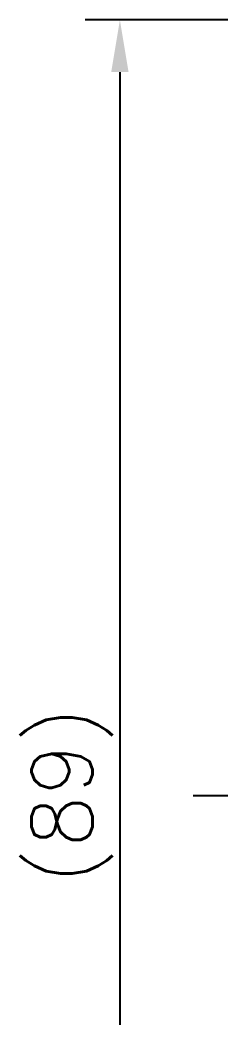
# Model space of a CAD drawing. Extents: x -5208 to -4788, y -2139 to -1842.
# Drawn here: x -5078.9 to -5067.4, y -2072.6 to -2015.2 of the extents above; entities that cross this region are included whole.
import ezdxf

# ---------------------------------------------------------------- set-up
doc = ezdxf.new("R2010")
doc.units = 0
doc.header["$LTSCALE"] = 7
doc.linetypes.add('CENTER', pattern=[2, 1.25, -0.25, 0.25, -0.25])
doc.layers.add('1', color=1, linetype='CENTER')
doc.layers.add('D', color=2, linetype='CONTINUOUS')
doc.styles.add('GHS', font='ROMANS.shx', dxfattribs={"bigfont": 'GHS.shx'})

msp = doc.modelspace()

# ---------------------------------------------------------------- linework, layer by layer
at = {"layer": '1'}
msp.add_line((-5068.926, -2059.843), (-4835.119, -2059.843), dxfattribs=at)
at = {"layer": 'D'}
for p, q in [((-5004.129, -2015.196), (-5075.132, -2015.196)), ((-5073.132, -2018.196), (-5073.132, -2101.5))]:
    msp.add_line(p, q, dxfattribs=at)
msp.add_solid([(-5073.632, -2018.196), (-5072.632, -2018.196), (-5073.132, -2015.196)], dxfattribs=at)

# ---------------------------------------------------------------- texts
at = {"layer": 'D', "insert": (-5075.882, -2059.848), "char_height": 3.5, "attachment_point": 5, "rotation": 90, "style": 'GHS'}
msp.add_mtext('\\A1;(89)', dxfattribs=at)

doc.saveas('drawing.dxf')
